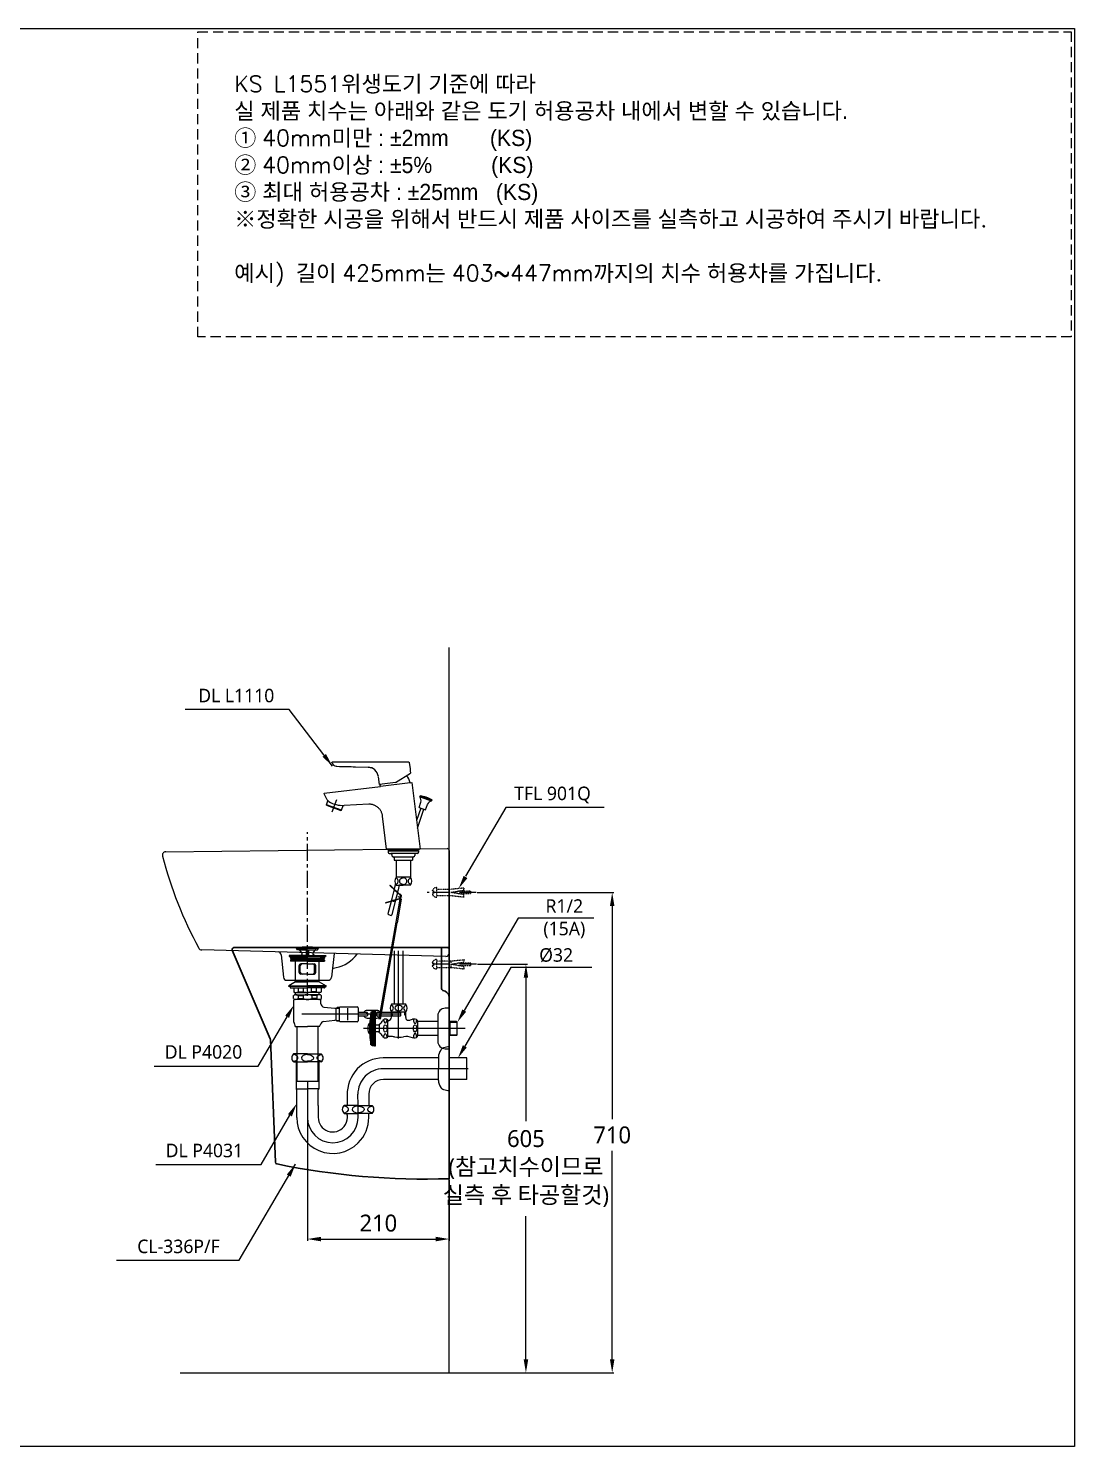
# Model space of a CAD drawing. Extents: x 3549 to 6649, y -51 to 2049.
# Drawn here: x 5099 to 6649, y -51 to 2049 of the extents above; entities that cross this region are included whole.
import ezdxf

# ---------------------------------------------------------------- set-up
doc = ezdxf.new("R2010")
doc.units = 0
doc.header["$LTSCALE"] = 20
doc.header["$MEASUREMENT"] = 0
for name, pattern in [('CENTER', [2, 1.25, -0.25, 0.25, -0.25]), ('HIDDEN', [0.375, 0.25, -0.125]), ('HIDDEN2', [0.1875, 0.125, -0.0625])]:
    doc.linetypes.add(name, pattern=pattern)
doc.layers.get('0').update_dxf_attribs({"linetype": 'CONTINUOUS'})
doc.layers.get('DEFPOINTS').update_dxf_attribs({"linetype": 'CONTINUOUS'})
for name, color, linetype in [('1', 7, 'CONTINUOUS'), ('2', 2, 'HIDDEN'), ('3', 3, 'CONTINUOUS'), ('4', 4, 'CONTINUOUS'), ('5', 5, 'CONTINUOUS'), ('6', 6, 'CONTINUOUS'), ('CL', 2, 'CENTER'), ('DEF_LAYER_ASSEM_MEMBER', 7, 'CONTINUOUS'), ('DWG', 7, 'CONTINUOUS'), ('HD', 2, 'HIDDEN')]:
    doc.layers.add(name, color=color, linetype=linetype)
doc.layers.add('c', color=4, linetype='CONTINUOUS', lineweight=30)
doc.styles.add('ROMANS', font='romans.shx')
doc.styles.get("Standard").update_dxf_attribs({"font": ''})
doc.styles.get('Standard').set_extended_font_data('NanumGothic')
doc.dimstyles.get("Standard").update_dxf_attribs({"dimtxt": 20, "dimasz": 20, "dimexe": 2.5, "dimexo": 1.5, "dimgap": 10, "dimtad": 1, "dimdec": 0, "dimzin": 0, "dimdsep": 46, "dimtxsty": 'Standard', "dimcen": 0, "dimclrd": 3, "dimclre": 3, "dimclrt": 2, "dimadec": 0, "dimazin": 0, "dimtfac": 1, "dimtdec": 0, "dimtmove": 0, "dimatfit": 3, "dimfxl": 1, "dimtolj": 1, "dimtzin": 0, "dimarcsym": 0})
doc.dimstyles.new('Standard$0', dxfattribs={"dimtxt": 0.18, "dimasz": 0.18, "dimexe": 0.18, "dimexo": 0.0625, "dimgap": 0.09, "dimtad": 0, "dimtih": 1, "dimtoh": 1, "dimdec": 4, "dimzin": 0, "dimdsep": 46, "dimtxsty": 'Standard', "dimcen": 0.09, "dimadec": 0, "dimazin": 0, "dimtfac": 1, "dimtdec": 4, "dimtofl": 0, "dimtmove": 0, "dimatfit": 3, "dimfxl": 1, "dimtolj": 1, "dimtzin": 0, "dimarcsym": 0})

# ---------------------------------------------------------------- blocks, each defined once
blk = doc.blocks.new('*D18')
at = {"color": 3, "lineweight": -2, "transparency": 16777216}
for p, q in [((5764.4, 663.2), (5838.8, 663.2)), ((5836.3, 643.2), (5836.3, 431.1)), ((5836.3, 78.2), (5836.3, 290.2)), ((5724.2, 58.2), (5838.8, 58.2))]:
    blk.add_line(p, q, dxfattribs=at)
at = {"color": 3, "transparency": 16777216}
for points in [[(5833, 643.2), (5839.7, 643.2), (5836.3, 663.2)], [(5833, 78.2), (5839.7, 78.2), (5836.3, 58.2)]]:
    blk.add_solid(points, dxfattribs=at)
at = {"layer": 'DEFPOINTS', "color": 0, "transparency": 16777216}
for p in [(5762.9, 663.2), (5722.7, 58.2), (5836.3, 58.2)]:
    blk.add_point(p, dxfattribs=at)
at = {"color": 2, "transparency": 16777216, "insert": (5836.3, 360.7), "char_height": 25, "attachment_point": 5}
blk.add_mtext('\\A1;605\\P(참고치수이므로\\P실측 후 타공할것)', dxfattribs=at)
blk = doc.blocks.new('*D19')
at = {"color": 3, "lineweight": -2, "transparency": 16777216}
for p, q in [((5512.7, 488.7), (5512.7, 253.9)), ((5722.7, 343.7), (5722.7, 253.9)), ((5532.7, 256.4), (5702.7, 256.4))]:
    blk.add_line(p, q, dxfattribs=at)
at = {"color": 3, "transparency": 16777216}
for points in [[(5532.7, 259.7), (5532.7, 253), (5512.7, 256.4)], [(5702.7, 259.7), (5702.7, 253), (5722.7, 256.4)]]:
    blk.add_solid(points, dxfattribs=at)
at = {"layer": 'DEFPOINTS', "color": 0, "transparency": 16777216}
for p in [(5512.7, 490.2), (5722.7, 345.2), (5722.7, 256.4)]:
    blk.add_point(p, dxfattribs=at)
at = {"color": 2, "transparency": 16777216, "insert": (5617.7, 279.9), "char_height": 25, "attachment_point": 5}
blk.add_mtext('\\A1;210', dxfattribs=at)
blk = doc.blocks.new('*D29')
at = {"color": 3, "lineweight": -2, "transparency": 16777216}
for p, q in [((5764.3, 769.6), (5966.6, 769.6)), ((5964.1, 749.6), (5964.1, 433.9)), ((5964.1, 78.2), (5964.1, 386.9)), ((5725.7, 58.2), (5966.6, 58.2))]:
    blk.add_line(p, q, dxfattribs=at)
at = {"color": 3, "transparency": 16777216}
for points in [[(5960.8, 749.6), (5967.4, 749.6), (5964.1, 769.6)], [(5960.8, 78.2), (5967.4, 78.2), (5964.1, 58.2)]]:
    blk.add_solid(points, dxfattribs=at)
at = {"layer": 'DEFPOINTS', "color": 0, "transparency": 16777216}
for p in [(5762.8, 769.6), (5724.2, 58.2), (5964.1, 58.2)]:
    blk.add_point(p, dxfattribs=at)
at = {"color": 2, "transparency": 16777216, "insert": (5964.1, 410.4), "char_height": 25, "attachment_point": 5}
blk.add_mtext('\\A1;710', dxfattribs=at)

msp = doc.modelspace()

# ---------------------------------------------------------------- linework, layer by layer
at = {"color": 1}
msp.add_line((5722.7, 58.2), (5722.7, 1132.4), dxfattribs=at)
for p, q in [((5678, 895.2), (5680.8, 903.2)), ((5679.7, 912.6), (5679.2, 911.2)), ((5679.2, 911.2), (5696.4, 905.3)), ((5679.7, 912.6), (5696.9, 906.7)), ((5696.9, 906.7), (5696.4, 905.3)), ((5680.4, 894.4), (5674.1, 876.2)), ((5675.5, 864.9), (5685.1, 892.8)), ((5678, 895.2), (5687.5, 891.9)), ((5687.5, 891.9), (5690.3, 900)), ((5302.6, 829.7), (5719.6, 834.6)), ((5717.5, 674.8), (5356, 684.5))]:
    msp.add_line(p, q)
at = {"ltscale": 0.5}
for p, q in [((5562.9, 891.4), (5540.8, 899.4)), ((5631.6, 833.8), (5631.6, 832.3)), ((5631.6, 833.8), (5677.7, 833.8)), ((5677.7, 833.8), (5677.7, 832.3))]:
    msp.add_line(p, q, dxfattribs=at)
at = {"linetype": 'HIDDEN2'}
msp.add_line((5725.1, 667.7), (5725.1, 658.7), dxfattribs=at)
at = {"linetype": 'HIDDEN2', "ltscale": 0.05}
for points in [[(5704.1, 762.5), (5704.1, 776.7, 0.316317), (5697.5, 772), (5699.3, 772), (5699.3, 767.2), (5697.5, 767.2, 0.316317)], [(5704.2, 656.1), (5704.2, 670.3, 0.316317), (5697.6, 665.6), (5699.3, 665.6), (5699.3, 660.8), (5697.6, 660.8, 0.316317)]]:
    msp.add_lwpolyline(points, format="xyb", close=True, dxfattribs=at)
for points in [[(5704.1, 765.1), (5719.9, 765.1), (5725, 765.1), (5744.6, 762.9), (5744.3, 766.4), (5725, 769.6), (5744.3, 773), (5745, 776.1), (5725, 774.1), (5719.9, 774.1), (5704.1, 774.1)], [(5736.1, 767.8), (5754.6, 767.8), (5754.6, 771.4), (5735.2, 771.4)], [(5704.2, 658.7), (5720, 658.7), (5725.1, 658.7), (5744.7, 656.5), (5744.4, 660), (5725.1, 663.2), (5744.4, 666.6), (5745.1, 669.7), (5725.1, 667.7), (5720, 667.7), (5704.2, 667.7)], [(5736.2, 661.4), (5754.7, 661.4), (5754.7, 665), (5735.3, 665)]]:
    msp.add_lwpolyline(points, dxfattribs=at)
at = {"color": 7}
msp.add_arc((5565.2, 940.5), 42.1, 240.0249, 272.5293, dxfattribs=at)
for centre, radius, start, end in [((5670.1, 905.2), 10.9, 349.5117, 33.2045), ((5675, 871), 41.9, 58.4578, 83.5422), ((5699.9, 894.9), 10.9, 108.7955, 152.4883), ((5302.7, 824.7), 5, 90.676, 194.0654), ((5719.7, 831.6), 3, 0, 90.676), ((5356.1, 689.5), 5, 207.6989, 268.4394), ((5468.9, 676.6), 5, 6.6755, 88.4394), ((5717.7, 679.8), 5, 268.4394, 0), ((5482.1, 644.6), 5, 186.6755, 270), ((5543.2, 644.6), 5, 270, 353.3245)]:
    msp.add_arc(centre, radius, start, end)
at = {"layer": '1', "color": 7, "linetype": 'Continuous'}
for p, q in [((5584, 955.6), (5602.6, 955.1)), ((5601, 962.6), (5584.1, 962.6)), ((5610.5, 962.6), (5601, 962.6)), ((5622.3, 962.6), (5610.5, 962.6)), ((5663, 962.6), (5622.3, 962.6)), ((5643, 932.4), (5665.3, 946.3)), ((5663.5, 962.2), (5664.7, 952.6)), ((5664.9, 949.7), (5665.3, 946.3)), ((5619.2, 929.5), (5617.7, 941)), ((5643, 932.4), (5619.2, 929.5)), ((5664.6, 932), (5620.7, 926.6)), ((5659, 942.4), (5659.6, 942.4)), ((5677.7, 832.3), (5631.6, 832.3))]:
    msp.add_line(p, q, dxfattribs=at)
at = {"layer": '1', "color": 1, "linetype": 'CENTER'}
msp.add_line((5549.5, 888.9), (5556.2, 907.4), dxfattribs=at)
at = {"layer": '1', "color": 3}
for p, q in [((5806.6, 895.6), (5746.8, 793.5)), ((5952.1, 895.6), (5806.6, 895.6)), ((5825, 731.5), (5744.9, 594.7)), ((5937.1, 731.5), (5825, 731.5)), ((5814.1, 658.3), (5745.8, 541.8)), ((5933.9, 658.3), (5814.1, 658.3)), ((5439.8, 512.5), (5482.6, 585.5)), ((5285.5, 512.5), (5439.8, 512.5)), ((5443.9, 366.6), (5486.7, 439.7)), ((5288.1, 366.6), (5443.9, 366.6)), ((5411.5, 224.9), (5495.1, 367.5)), ((5230, 224.9), (5411.5, 224.9))]:
    msp.add_line(p, q, dxfattribs=at)
at = {"layer": '1', "color": 1, "linetype": 'CENTER', "lineweight": -3}
for p, q in [((5512.7, 616.6), (5512.7, 859)), ((5762.8, 769.6), (5690.2, 769.6)), ((5762.9, 663.2), (5694.9, 663.2))]:
    msp.add_line(p, q, dxfattribs=at)
at = {"layer": '1', "color": 7, "linetype": 'Continuous', "lineweight": -3}
msp.add_line((5722.7, 831.6), (5722.7, 679.8), dxfattribs=at)
at = {"layer": '1', "color": 7}
for p, q in [((5473.9, 677.2), (5477.2, 644)), ((5552.3, 679.3), (5548.2, 644)), ((5549.5, 657.2), (5555, 658.3)), ((5482.1, 639.6), (5543.2, 639.6))]:
    msp.add_line(p, q, dxfattribs=at)
at = {"layer": '1', "color": 1}
msp.add_line((5324.2, 58.2), (5724.2, 58.2), dxfattribs=at)
at = {"layer": '1', "color": 7, "linetype": 'Continuous', "extrusion": (0, 0, -1)}
for centre, radius, start, end in [((-5549.2, 962.1), 0.5, 347.8974, 90.0013), ((-5663, 962.1), 0.5, 90.0013, 170.5306), ((-5642.8, 927.9), 22.2, 356.704, 4.5825)]:
    msp.add_arc(centre, radius, start, end, dxfattribs=at)
at = {"layer": '1', "color": 7, "linetype": 'Continuous'}
for centre, radius, start, end in [((5555.6, 963.5), 7, 192.1026, 268.295), ((5601.9, 939.1), 16, 6.9772, 88.295), ((5659.2, 942.1), 0.5, 41.0047, 74.5923), ((5642.8, 927.9), 22.2, 10.7041, 41.0047)]:
    msp.add_arc(centre, radius, start, end, dxfattribs=at)
at = {"layer": '1', "color": 7}
for centre, radius, start, end in [((5877, 973.7), 598.3, 194.5461, 208.6121), ((5545.5, 707.4), 50, 281, 324.5892)]:
    msp.add_arc(centre, radius, start, end, dxfattribs=at)
at = {"layer": '1', "color": 7, "linetype": 'Continuous'}
for points, knots in [([(5556.6, 962.6), (5554.6, 962.6), (5552.7, 962.6), (5550, 962.6), (5549.2, 962.6), (5549.2, 962.6)], [0, 0, 0, 0, 0.500111, 0.500111, 1, 1, 1, 1]), ([(5555.3, 956.5), (5555.3, 956.5), (5555.3, 956.5), (5555.3, 956.5), (5555.4, 956.5), (5555.5, 956.5), (5555.5, 956.5), (5555.7, 956.5), (5555.8, 956.5), (5556, 956.5), (5556.1, 956.5), (5556.3, 956.4), (5556.4, 956.4), (5556.4, 956.4)], [0, 0, 0, 0, 0.024553, 0.024553, 0.223922, 0.223922, 0.423896, 0.423896, 0.63154, 0.63154, 0.850407, 0.850407, 1, 1, 1, 1]), ([(5556.4, 956.4), (5561.1, 956.3), (5565.8, 956.2), (5575, 955.9), (5579.5, 955.8), (5584, 955.6)], [0, 0, 0, 0, 0.507283, 0.507283, 1, 1, 1, 1]), ([(5584.1, 962.6), (5579.8, 962.6), (5575.5, 962.6), (5566.3, 962.6), (5561.4, 962.6), (5556.6, 962.6)], [0, 0, 0, 0, 0.471221, 0.471221, 1, 1, 1, 1]), ([(5664.7, 952.7), (5664.7, 952.7), (5664.7, 952.7), (5664.7, 952.6), (5664.7, 952.5), (5664.7, 952.2), (5664.7, 952), (5664.7, 951.6), (5664.7, 951.3), (5664.8, 950.7), (5664.8, 950.3), (5664.8, 950), (5664.8, 949.9), (5664.8, 949.8), (5664.9, 949.7)], [0, 0, 0, 0, 0.072189, 0.072189, 0.285147, 0.285147, 0.498679, 0.498679, 0.713706, 0.713706, 0.928842, 0.928842, 0.928842, 1, 1, 1, 1])]:
    msp.add_open_spline(points, degree=3, knots=knots, dxfattribs=at)
msp.add_open_spline([(5602.6, 955.1), (5604.5, 955), (5606.4, 954.6), (5608.2, 953.9)], degree=3, dxfattribs=at)
at = {"layer": '1', "color": 3}
for points in [[(5749.7, 790.8), (5744, 794.2), (5736.7, 775.3)], [(5479.7, 587.2), (5485.4, 583.9), (5492.7, 602.8)], [(5747.8, 593), (5742, 596.4), (5734.8, 577.4)], [(5748.7, 540.1), (5742.9, 543.5), (5735.7, 524.5)], [(5483.8, 441.3), (5489.6, 438), (5496.8, 456.9)], [(5482.1, 352), (5487.8, 348.6), (5495.1, 367.5)]]:
    msp.add_solid(points, dxfattribs=at)
at = {"layer": '3'}
for p, q in [((5485.7, 675.8), (5485.7, 675.2)), ((5485.7, 675.2), (5512.7, 675.2)), ((5485.7, 675.2), (5487.8, 673.7)), ((5495.4, 676.2), (5486.1, 676.2)), ((5487.4, 673.5), (5487.4, 672.2)), ((5493.7, 673.7), (5487.6, 673.7)), ((5493.7, 673.7), (5512.7, 673.7)), ((5512.7, 676.2), (5495.4, 676.2)), ((5497.7, 684.8), (5496.4, 687)), ((5496.6, 686.8), (5512.7, 686.8)), ((5512.7, 684.8), (5497.7, 684.8)), ((5500.2, 684.6), (5510.9, 683.9)), ((5504.4, 680), (5501.7, 683.8)), ((5502.3, 676.2), (5503.8, 677.1)), ((5512.7, 684.8), (5510.9, 683.9)), ((5510.9, 683.9), (5510.9, 676.2)), ((5512.2, 684.6), (5511.7, 678.2)), ((5511.7, 678.2), (5512.7, 678.2)), ((5511.9, 676.2), (5511.7, 678.2)), ((5528.8, 686.8), (5512.7, 686.8)), ((5512.7, 684.8), (5514.4, 683.9)), ((5512.7, 684.8), (5527.7, 684.8)), ((5513.6, 678.2), (5512.7, 678.2)), ((5512.7, 676.2), (5530, 676.2)), ((5539.7, 675.2), (5512.7, 675.2)), ((5531.7, 673.7), (5512.7, 673.7)), ((5513.2, 684.6), (5513.6, 678.2)), ((5513.4, 676.2), (5513.6, 678.2)), ((5525.2, 684.6), (5514.4, 683.9)), ((5514.4, 683.9), (5514.4, 676.2)), ((5520.9, 680), (5523.7, 683.8)), ((5523, 676.2), (5521.6, 677.1)), ((5527.7, 684.8), (5528.9, 687)), ((5530, 676.2), (5539.3, 676.2)), ((5531.7, 673.7), (5537.8, 673.7)), ((5539.7, 675.2), (5537.5, 673.7)), ((5538, 673.5), (5538, 672.2)), ((5539.7, 675.8), (5539.7, 675.2)), ((5487.4, 669.2), (5487.4, 667.9)), ((5512.7, 667.7), (5487.6, 667.7)), ((5512.7, 671.7), (5487.9, 671.7)), ((5512.7, 669.7), (5487.9, 669.7)), ((5495.2, 637.1), (5495.2, 667.7)), ((5500.3, 651.2), (5500.3, 661.2)), ((5502.1, 651.2), (5502.1, 661.2)), ((5512.7, 663.7), (5502.8, 663.7)), ((5512.7, 671.7), (5537.5, 671.7)), ((5512.7, 669.7), (5537.5, 669.7)), ((5512.7, 667.7), (5537.8, 667.7)), ((5512.7, 663.7), (5522.5, 663.7)), ((5523.3, 651.2), (5523.3, 661.2)), ((5525, 651.2), (5525, 661.2)), ((5530.2, 637.1), (5530.2, 667.7)), ((5538, 669.2), (5538, 667.9)), ((5495.2, 637.1), (5485.2, 631.1)), ((5485.2, 631.1), (5512.7, 631.1)), ((5485.2, 630.1), (5485.2, 631.1)), ((5495.2, 630.1), (5485.2, 630.1)), ((5487, 630.1), (5487, 628.8)), ((5495.9, 639.2), (5495.2, 640.4)), ((5495.2, 639.2), (5512.7, 639.2)), ((5495.2, 637.1), (5512.7, 637.1)), ((5530.2, 630.1), (5495.2, 630.1)), ((5495.9, 637.1), (5495.9, 639.2)), ((5512.7, 648.7), (5502.8, 648.7)), ((5512.7, 648.7), (5522.5, 648.7)), ((5530.2, 639.2), (5512.7, 639.2)), ((5530.2, 637.1), (5512.7, 637.1)), ((5540.2, 631.1), (5512.7, 631.1)), ((5529.5, 639.2), (5530.2, 640.4)), ((5529.5, 637.1), (5529.5, 639.2)), ((5530.2, 637.1), (5540.2, 631.1)), ((5530.2, 630.1), (5540.2, 630.1)), ((5538.4, 630.1), (5538.4, 628.8)), ((5540.2, 630.1), (5540.2, 631.1)), ((5487.5, 628.3), (5492.5, 628.3)), ((5491.9, 612.7), (5491.9, 616.8)), ((5492.5, 628.3), (5512.7, 628.3)), ((5492.5, 628.3), (5492.5, 622.2)), ((5493.5, 621.6), (5492.5, 622.2)), ((5492.7, 577.6), (5492.7, 610.2)), ((5493.5, 621.6), (5494.9, 621.6)), ((5512.7, 611.2), (5493.7, 611.2)), ((5494.9, 621.6), (5512.7, 621.6)), ((5495.2, 618.2), (5495.2, 621.6)), ((5495.3, 618.2), (5512.4, 618.2)), ((5498.7, 616.8), (5498.7, 612.7)), ((5498.7, 616.8), (5506.1, 616.8)), ((5498.7, 612.7), (5506.1, 612.7)), ((5499.3, 622.2), (5499.3, 628.3)), ((5499.3, 622.2), (5506.7, 622.2)), ((5506.1, 616.8), (5506.1, 612.7)), ((5506.7, 622.2), (5506.7, 628.3)), ((5532.9, 628.3), (5512.7, 628.3)), ((5530.5, 621.6), (5512.7, 621.6)), ((5530, 611.2), (5512.7, 611.2)), ((5530, 618.2), (5512.9, 618.2)), ((5518.7, 622.2), (5518.7, 628.3)), ((5526.1, 622.2), (5518.7, 622.2)), ((5526.6, 616.8), (5519.2, 616.8)), ((5519.2, 616.8), (5519.2, 612.7)), ((5526.6, 612.7), (5519.2, 612.7)), ((5526.1, 622.2), (5526.1, 628.3)), ((5526.6, 616.8), (5526.6, 612.7)), ((5529.5, 611.2), (5530, 611.2)), ((5530, 611.2), (5530.4, 611.2)), ((5530.2, 618.2), (5530.2, 621.6)), ((5531.7, 611.2), (5530.2, 611.2)), ((5531.9, 621.6), (5530.5, 621.6)), ((5531.9, 621.6), (5532.9, 622.2)), ((5532.7, 604.9), (5532.7, 610.2)), ((5537.9, 628.3), (5532.9, 628.3)), ((5532.9, 628.3), (5532.9, 622.2)), ((5533.4, 612.7), (5533.4, 616.8)), ((5572.7, 589.2), (5504.2, 589.2)), ((5537.1, 599.9), (5553.2, 598.2)), ((5555.2, 598.4), (5560.3, 598.4)), ((5555.3, 580), (5555.3, 598.5)), ((5556.7, 599.2), (5556.7, 598.4)), ((5560.3, 599.2), (5556.7, 599.2)), ((5560.3, 598.4), (5560.3, 599.4)), ((5560.3, 579), (5560.3, 598.4)), ((5561.1, 600.2), (5586.3, 600.2)), ((5572.7, 580.7), (5572.7, 598.1)), ((5651.1, 589.2), (5572.7, 589.2)), ((5595.1, 591.7), (5587.6, 591.7)), ((5587.8, 598.7), (5587.8, 593)), ((5587.8, 593), (5587.8, 579.7)), ((5601, 591.7), (5595.1, 591.7)), ((5612.1, 595), (5601, 595)), ((5615.3, 595), (5612.1, 595)), ((5650.6, 591.7), (5615.3, 591.7)), ((5651.1, 591.2), (5650.6, 591.7)), ((5651.1, 587.2), (5651.1, 591.2)), ((5494.7, 571.2), (5512.7, 571.2)), ((5496.8, 571.2), (5496.8, 490.2)), ((5530.7, 571.2), (5512.7, 571.2)), ((5528.5, 490.2), (5528.5, 571.2)), ((5536.5, 578.5), (5553.2, 580.3)), ((5555.3, 580), (5560.3, 580)), ((5556.7, 579.2), (5556.7, 580)), ((5560.3, 579.2), (5556.7, 579.2)), ((5586.3, 578.2), (5561.1, 578.2)), ((5588.4, 586.7), (5601, 586.7)), ((5601, 583.5), (5612.3, 583.5)), ((5612.3, 583.5), (5615.3, 583.5)), ((5615.3, 586.7), (5650.6, 586.7)), ((5650.6, 586.7), (5651.1, 587.2)), ((5496.8, 490.2), (5528.5, 490.2)), ((5528.5, 490.2), (5527.8, 490.2))]:
    msp.add_line(p, q, dxfattribs=at)
at = {"layer": '3', "linetype": 'HIDDEN', "ltscale": 3}
msp.add_lwpolyline([(5350.3, 2044), (6644.2, 2044), (6644.2, 1592.2), (5350.3, 1592.2)], close=True, dxfattribs=at)
at = {"layer": '3'}
for points in [[(5599.7, 591.7, -0.044238), (5599.9, 592, -0.189273), (5600.3, 592.2, -0.189273), (5600.8, 592, -0.101059), (5601.3, 591.3, -0.059302), (5601.5, 590.4, -0.045722), (5601.7, 589.2, -0.045722)], [(5601.7, 589.2, -0.045722), (5601.5, 588, -0.059302), (5601.3, 587.2, -0.101059), (5600.8, 586.5, -0.189273), (5600.3, 586.3, -0.189273), (5599.9, 586.5, -0.044238), (5599.7, 586.7, -0.059302)], [(5616.7, 591.7, 0.044238), (5616.4, 592, 0.189273), (5616, 592.2, 0.189273), (5615.6, 592, 0.101059), (5615.1, 591.3, 0.059302), (5614.8, 590.4, 0.045722), (5614.7, 589.2, 0.045722)], [(5614.7, 589.2, 0.045722), (5614.8, 588, 0.059302), (5615.1, 587.2, 0.101059), (5615.6, 586.5, 0.189273), (5616, 586.3, 0.189273), (5616.4, 586.5, 0.044238), (5616.7, 586.7, 0.059302)]]:
    msp.add_lwpolyline(points, format="xyb", dxfattribs=at)
for centre, radius, start, end in [((5486.1, 675.8), 0.4, 90, 180), ((5487.6, 673.5), 0.2, 90, 180), ((5487.9, 672.2), 0.5, 180, 270), ((5497.5, 686.8), 1.1, 97.3204, 169.4262), ((5512.7, 568.8), 120, 90, 97.3204), ((5500, 682.7), 2, 35.2023, 86.2618), ((5502.8, 678.8), 2, 300, 35.2023), ((5512.7, 568.8), 120, 82.6796, 90), ((5522.6, 678.8), 2, 144.7977, 240), ((5525.3, 682.7), 2, 93.7382, 144.7977), ((5527.8, 686.8), 1.1, 10.5738, 82.6796), ((5537.5, 672.2), 0.5, 270, 0), ((5537.8, 673.5), 0.2, 0, 90), ((5539.3, 675.8), 0.4, 0, 90), ((5487.9, 669.2), 0.5, 90, 180), ((5487.6, 667.9), 0.2, 180, 270), ((5491.2, 670.7), 1, 270, 90), ((5502.8, 661.2), 2.5, 90, 180), ((5502.8, 651.2), 2.5, 180, 270), ((5504.6, 661.2), 2.5, 90, 180), ((5504.6, 651.2), 2.5, 180, 270), ((5520.8, 661.2), 2.5, 0, 90), ((5520.8, 651.2), 2.5, 270, 0), ((5522.5, 661.2), 2.5, 0, 90), ((5522.5, 651.2), 2.5, 270, 0), ((5534.2, 670.7), 1, 90, 270), ((5537.5, 669.2), 0.5, 0, 90), ((5537.8, 667.9), 0.2, 270, 0), ((5487.5, 628.8), 0.5, 180, 270), ((5495.3, 613.5), 4.7, 43.9409, 136.0591), ((5495.3, 615.9), 4.7, 223.9409, 316.0591), ((5495.9, 631.8), 10.2, 250.5679, 289.4321), ((5493.7, 610.2), 1, 90, 180), ((5512.2, 604.6), 13.6, 89.0643, 116.6472), ((5512.2, 624.8), 13.6, 243.3528, 270.9357), ((5512.5, 651.1), 29.5, 258.5956, 270.3737), ((5512.9, 651.1), 29.5, 269.6263, 281.4044), ((5513.1, 604.6), 13.6, 63.3528, 90.9357), ((5513.1, 624.8), 13.6, 269.0643, 296.6472), ((5529.5, 631.8), 10.2, 250.5679, 289.4321), ((5530, 613.5), 4.7, 43.9409, 136.0591), ((5530, 615.9), 4.7, 223.9409, 316.0591), ((5531.7, 610.2), 1, 0, 90), ((5537.9, 628.8), 0.5, 270, 0), ((5537.7, 604.9), 5, 180, 263.8845), ((5553.6, 603.2), 5, 265.3322, 308.1927), ((5561.1, 599.4), 0.8, 90, 180), ((5586.3, 598.7), 1.5, 0, 90), ((5601, 590), 5, 90.0143, 159.527), ((5615.3, 590), 5, 20.5016, 90.0143), ((5505.7, 578.2), 13, 182.42, 212.3), ((5519.7, 578.2), 13, 327.7, 345.0405), ((5537.1, 573.5), 5, 96.1155, 165.0405), ((5553.6, 575.3), 5, 51.8073, 94.6678), ((5561.1, 579), 0.8, 180, 270), ((5586.3, 579.7), 1.5, 270, 0), ((5601, 588.5), 5, 200.5016, 270.0143), ((5615.3, 588.5), 5, 270.0143, 339.527)]:
    msp.add_arc(centre, radius, start, end, dxfattribs=at)
at = {"layer": '4'}
for p, q in [((5496.4, 530.6), (5492.1, 530.6)), ((5496.4, 530.6), (5492.1, 530.6)), ((5512.7, 530.6), (5496.4, 530.6)), ((5512.7, 530.6), (5496.4, 530.6)), ((5512.7, 530.6), (5528.9, 530.6)), ((5512.7, 530.6), (5528.9, 530.6)), ((5528.9, 530.6), (5533.2, 530.6)), ((5528.9, 530.6), (5533.2, 530.6)), ((5706.7, 526), (5706.7, 508.6)), ((5492.5, 518.6), (5492.1, 518.6)), ((5492.5, 518.6), (5512.7, 518.6)), ((5495.9, 518.6), (5495.9, 478.9)), ((5532.8, 518.6), (5512.7, 518.6)), ((5529.5, 518.6), (5529.5, 478.9)), ((5532.8, 518.6), (5533.2, 518.6)), ((5706.7, 524.5), (5624.9, 524.5)), ((5750.8, 508.6), (5624.9, 508.6)), ((5706.7, 491.2), (5706.7, 508.6)), ((5748.8, 524.5), (5722.7, 524.5)), ((5748.8, 492.8), (5748.8, 524.5)), ((5706.7, 492.8), (5625.4, 492.8)), ((5748.8, 492.8), (5722.7, 492.8)), ((5495.9, 478.9), (5512.7, 478.9)), ((5496.8, 436.6), (5496.8, 477.2)), ((5529.5, 478.9), (5512.7, 478.9)), ((5528.5, 454), (5528.5, 477.2)), ((5571.6, 469.3), (5571.6, 454.3)), ((5587.7, 455.3), (5587.4, 470.7)), ((5603.4, 470.8), (5603.4, 454.3)), ((5528.5, 454), (5528.5, 436.6)), ((5571.3, 454.3), (5567.1, 454.3)), ((5567.1, 442.3), (5587.6, 442.3)), ((5570.9, 442.3), (5570.9, 441.6)), ((5587.6, 454.3), (5571.3, 454.3)), ((5587.6, 454.3), (5587.7, 454.3)), ((5587.7, 436.6), (5587.7, 455.3)), ((5587.8, 454.3), (5587.7, 454.3)), ((5587.8, 454.3), (5604, 454.3)), ((5608.3, 442.3), (5587.8, 442.3)), ((5603.5, 436.6), (5603.5, 442.3)), ((5604, 454.3), (5608.3, 454.3)), ((5571.8, 436.6), (5571.8, 440.1))]:
    msp.add_line(p, q, dxfattribs=at)
for points in [[(5498.5, 524.6, 0.155217), (5497.9, 526.5, 0.106747), (5495.8, 528.4, 0.073043), (5493.1, 529.5, 0.028511), (5491.3, 529.8, 0.059523)], [(5504.4, 526.4, 0.32729), (5504.4, 522.9, 0.106373), (5506.4, 521.1, 0.071219), (5509.1, 520, 0.057537), (5512.7, 519.6, 0.057537)], [(5512.7, 529.6, 0.057537), (5509.1, 529.2, 0.071219), (5506.4, 528.2, 0.106373), (5504.4, 526.4, 0.159483)], [(5512.7, 529.6, 0.057537), (5509.1, 529.2, 0.071219), (5506.4, 528.2, 0.106373), (5504.4, 526.4, 0.159483)], [(5512.7, 529.6, -0.057537), (5516.2, 529.2, -0.071219), (5518.9, 528.2, -0.106373), (5521, 526.4, -0.159483)], [(5512.7, 529.6, -0.057537), (5516.2, 529.2, -0.071219), (5518.9, 528.2, -0.106373), (5521, 526.4, -0.159483)], [(5521, 526.4, -0.32729), (5521, 522.9, -0.106373), (5518.9, 521.1, -0.071219), (5516.2, 520, -0.057537), (5512.7, 519.6, -0.057537)], [(5526.9, 524.6, -0.155217), (5527.5, 526.5, -0.106747), (5529.5, 528.4, -0.073043), (5532.3, 529.5, -0.028511), (5534, 529.8, -0.059523)], [(5491.3, 519.5, 0.028511), (5493.1, 519.8, 0.073043), (5495.8, 520.9, 0.106747), (5497.9, 522.8, 0.155217), (5498.5, 524.6, 0.155217)], [(5534, 519.5, -0.028511), (5532.3, 519.8, -0.073043), (5529.5, 520.9, -0.106747), (5527.5, 522.8, -0.155217), (5526.9, 524.6, -0.155217)], [(5573.4, 448.3, 0.155217), (5572.8, 450.2, 0.106747), (5570.7, 452.1, 0.073043), (5568, 453.2, 0.028511), (5566.3, 453.5, 0.059523)], [(5566.3, 443.2, 0.028511), (5568, 443.5, 0.073043), (5570.7, 444.6, 0.106747), (5572.8, 446.5, 0.155217), (5573.4, 448.3, 0.155217)], [(5579.3, 450.1, 0.32729), (5579.3, 446.6, 0.106373), (5581.3, 444.8, 0.071219), (5584, 443.7, 0.057537), (5587.6, 443.3, 0.057537)], [(5587.7, 453.3, 0.05879), (5584, 452.9, 0.071219), (5581.3, 451.9, 0.106373), (5579.3, 450.1, 0.159483)], [(5587.7, 453.3, -0.05879), (5591.3, 452.9, -0.071219), (5594, 451.9, -0.106373), (5596, 450.1, -0.159483)], [(5596, 450.1, -0.32729), (5596, 446.6, -0.106373), (5594, 444.8, -0.071219), (5591.3, 443.7, -0.057537), (5587.8, 443.3, -0.057537)], [(5601.9, 448.3, -0.155217), (5602.5, 450.2, -0.106747), (5604.6, 452.1, -0.073043), (5607.4, 453.2, -0.028511), (5609.1, 453.5, -0.059523)], [(5609.1, 443.2, -0.028511), (5607.4, 443.5, -0.073043), (5604.6, 444.6, -0.106747), (5602.5, 446.5, -0.155217), (5601.9, 448.3, -0.155217)]]:
    msp.add_lwpolyline(points, format="xyb", dxfattribs=at)
for centre, radius, start, end in [((5497.4, 524.6), 8, 131.4096, 228.5904), ((5527.9, 524.6), 8, 311.4096, 48.5904), ((5726.7, 525.1), 20, 146.2077, 177.4359), ((5718, 530.2), 10, 111.1927, 142.8035), ((5724.2, 511.2), 30, 92.866, 109.0071), ((5624.9, 471.1), 53.4, 90, 181.9326), ((5624.9, 471.1), 37.5, 90, 180.654), ((5625.4, 470.8), 22, 90, 180), ((5726.7, 492.1), 20, 182.5641, 213.7923), ((5496.9, 478.9), 1, 180, 238.7026), ((5495.9, 477.2), 0.925, 0, 58.7026), ((5529.5, 477.2), 0.925, 121.2974, 180), ((5528.5, 478.9), 1, 301.2974, 0), ((5718, 487.1), 10, 217.1965, 248.8073), ((5724.2, 506.1), 30, 250.9929, 267.134), ((5572.3, 448.3), 8, 131.4096, 228.5904), ((5554.8, 431), 19.2, 28.0637, 33.4561), ((5603, 448.3), 8, 311.4096, 48.5904), ((5550.2, 436.6), 53.4, 180, 314.9403), ((5550.2, 436.6), 37.5, 180, 0), ((5550.2, 436.6), 21.6, 180, 320.796), ((5550.2, 436.6), 21.6, 320.796, 0), ((5550.2, 436.6), 53.4, 314.9403, 0)]:
    msp.add_arc(centre, radius, start, end, dxfattribs=at)
at = {"layer": '5', "color": 7, "linetype": 'Continuous'}
for p, q in [((5537.4, 916.4), (5620.7, 926.6)), ((5664.6, 932), (5667.3, 932.3)), ((5667.3, 932.3), (5679.4, 833.8)), ((5603.5, 900.1), (5567.1, 898.4)), ((5630, 833.8), (5624, 882.6)), ((5679.4, 833.8), (5630, 833.8))]:
    msp.add_line(p, q, dxfattribs=at)
at = {"layer": '5', "color": 212}
msp.add_lwpolyline([(3549.2, 2049), (6649.2, 2049), (6649.2, -51), (3549.2, -51)], close=True, dxfattribs=at)
at = {"layer": '5', "color": 7, "linetype": 'Continuous'}
msp.add_open_spline([(5544.2, 904), (5543.8, 904.4), (5542.5, 905.8), (5540.7, 908.7), (5538.8, 912.5), (5537.8, 915.1), (5537.4, 916.4)], degree=3, knots=[0, 0, 0, 0, 0.1116968, 0.4077034, 0.7038204, 0.9897038, 0.9897038, 0.9897038, 0.9897038], dxfattribs=at)
msp.add_open_spline([(5624, 882.6), (5623.9, 883.2), (5623.7, 884.4), (5623.2, 886.2), (5622.6, 888), (5621.8, 889.7), (5620.9, 891.3), (5619.8, 892.8), (5618.5, 894.1), (5617.2, 895.4), (5615.7, 896.6), (5614.2, 897.6), (5612.5, 898.4), (5610.8, 899.1), (5609, 899.6), (5607.2, 900), (5605.3, 900.2), (5604.1, 900.2), (5603.5, 900.1)], degree=3, dxfattribs=at)
at = {"layer": '6'}
for p, q in [((5641.3, 683.2), (5641.3, 604.2)), ((5647.7, 553.5), (5647.7, 683.2)), ((5654, 683.2), (5654, 604.2)), ((5606.8, 592.2), (5606.8, 568.2)), ((5607.4, 592.7), (5608.2, 592.7)), ((5608.2, 592.7), (5608.7, 593.2)), ((5608.2, 592.7), (5608.2, 568.2)), ((5608.7, 593.2), (5608.7, 568.2)), ((5608.7, 593.2), (5611.9, 593.2)), ((5608.7, 592.8), (5612.2, 592.8)), ((5608.7, 591.8), (5612.2, 591.8)), ((5608.7, 590.8), (5612.2, 590.8)), ((5608.7, 589.8), (5612.2, 589.8)), ((5608.7, 588.8), (5612.2, 588.8)), ((5612.2, 593.7), (5613.7, 593.7)), ((5612.2, 593.5), (5612.2, 593.7)), ((5612.2, 593.5), (5612.2, 568.2)), ((5613.7, 592.7), (5613.7, 593.7)), ((5613.7, 568.2), (5613.7, 592.7)), ((5654, 604.2), (5637.2, 604.2)), ((5637.2, 584.7), (5637.2, 592.2)), ((5658.2, 592.2), (5637.2, 592.2)), ((5638.4, 588.2), (5637.2, 588.2)), ((5638.4, 588.2), (5637.2, 586)), ((5638.4, 588.2), (5638.4, 592.2)), ((5658.2, 604.2), (5654, 604.2)), ((5656.9, 588.2), (5656.9, 592.2)), ((5658.2, 588.2), (5656.9, 588.2)), ((5656.9, 588.2), (5658.2, 586)), ((5658.2, 584.3), (5658.2, 592.2)), ((5722.7, 598.2), (5716.7, 598.2)), ((5722.7, 538.2), (5722.7, 598.2)), ((5746.2, 568.2), (5595.8, 568.2)), ((5606.8, 544.2), (5606.8, 568.2)), ((5608.2, 543.7), (5608.2, 568.2)), ((5608.7, 587.8), (5612.2, 587.8)), ((5608.7, 586.8), (5612.2, 586.8)), ((5608.7, 585.8), (5612.2, 585.8)), ((5608.7, 584.8), (5612.2, 584.8)), ((5608.7, 583.8), (5612.2, 583.8)), ((5608.7, 582.8), (5612.2, 582.8)), ((5608.7, 581.8), (5612.2, 581.8)), ((5608.7, 580.8), (5612.2, 580.8)), ((5608.7, 579.8), (5612.2, 579.8)), ((5608.7, 578.8), (5612.2, 578.8)), ((5608.7, 577.8), (5612.2, 577.8)), ((5608.7, 576.8), (5612.2, 576.8)), ((5608.7, 575.8), (5612.2, 575.8)), ((5608.7, 574.8), (5612.2, 574.8)), ((5608.7, 573.8), (5612.2, 573.8)), ((5608.7, 572.8), (5612.2, 572.8)), ((5608.7, 571.8), (5612.2, 571.8)), ((5608.7, 570.8), (5612.2, 570.8)), ((5608.7, 569.8), (5612.2, 569.8)), ((5608.7, 568.8), (5612.2, 568.8)), ((5608.7, 543.2), (5608.7, 568.2)), ((5608.7, 567.6), (5612.2, 567.6)), ((5612.2, 542.9), (5612.2, 568.2)), ((5618.8, 572.9), (5613.7, 572.9)), ((5613.7, 542.7), (5613.7, 568.2)), ((5618.8, 573.9), (5618.8, 572.9)), ((5618.8, 572.9), (5618.8, 563.4)), ((5623.6, 579.5), (5623.1, 578.5)), ((5631.8, 580.2), (5631.8, 580.9)), ((5631.8, 556.2), (5631.8, 580.2)), ((5632.7, 580.2), (5631.8, 580.2)), ((5632.7, 579.4), (5631.8, 579.4)), ((5632.7, 579.4), (5634, 580.4)), ((5632.7, 579.4), (5632.7, 580.2)), ((5675.7, 577.4), (5675.7, 580.2)), ((5705.7, 578.4), (5675.7, 578.4)), ((5675.7, 577.4), (5675.7, 558.9)), ((5705.7, 587.2), (5705.7, 549.2)), ((5733.7, 578.4), (5722.7, 578.4)), ((5722.7, 577.8), (5722.7, 558.5)), ((5724.2, 577.4), (5723.2, 578.4)), ((5724.2, 557.9), (5724.2, 578.4)), ((5724.2, 577.4), (5734.7, 577.4)), ((5734.7, 577.4), (5733.7, 578.4)), ((5734.5, 558.9), (5734.5, 577.4)), ((5608.7, 566.6), (5612.2, 566.6)), ((5608.7, 565.6), (5612.2, 565.6)), ((5608.7, 564.6), (5612.2, 564.6)), ((5608.7, 563.6), (5612.2, 563.6)), ((5608.7, 562.6), (5612.2, 562.6)), ((5608.7, 561.6), (5612.2, 561.6)), ((5608.7, 560.6), (5612.2, 560.6)), ((5608.7, 559.6), (5612.2, 559.6)), ((5608.7, 558.6), (5612.2, 558.6)), ((5608.7, 557.6), (5612.2, 557.6)), ((5608.7, 556.6), (5612.2, 556.6)), ((5608.7, 555.6), (5612.2, 555.6)), ((5608.7, 554.6), (5612.2, 554.6)), ((5608.7, 553.6), (5612.2, 553.6)), ((5608.7, 552.6), (5612.2, 552.6)), ((5608.7, 551.6), (5612.2, 551.6)), ((5608.7, 550.6), (5612.2, 550.6)), ((5608.7, 549.6), (5612.2, 549.6)), ((5608.7, 548.6), (5612.2, 548.6)), ((5608.7, 547.6), (5612.2, 547.6)), ((5608.7, 546.6), (5612.2, 546.6)), ((5618.8, 563.4), (5613.7, 563.4)), ((5618.8, 562.4), (5618.8, 563.4)), ((5623.6, 556.8), (5623.1, 557.8)), ((5632.7, 556.9), (5631.8, 556.9)), ((5631.8, 555.4), (5631.8, 556.2)), ((5635.4, 556.2), (5631.8, 556.2)), ((5632.7, 556.2), (5632.7, 556.9)), ((5632.7, 556.9), (5634, 556.2)), ((5675.7, 556.2), (5675.7, 558.9)), ((5705.7, 557.9), (5675.7, 557.9)), ((5675.7, 557.9), (5675.7, 557.7)), ((5675.7, 556.2), (5675.7, 557.7)), ((5733.7, 557.9), (5722.7, 557.9)), ((5723.2, 557.9), (5724.2, 558.9)), ((5724.2, 558.9), (5734.7, 558.9)), ((5733.7, 557.9), (5734.7, 558.9)), ((5607.4, 543.7), (5608.2, 543.7)), ((5608.2, 543.7), (5608.7, 543.2)), ((5608.7, 545.6), (5612.2, 545.6)), ((5608.7, 544.6), (5612.2, 544.6)), ((5608.7, 543.6), (5612.2, 543.6)), ((5608.7, 543.2), (5611.9, 543.2)), ((5612.2, 542.7), (5612.2, 542.9)), ((5612.2, 542.7), (5613.7, 542.7)), ((5716.7, 538.2), (5722.7, 538.2))]:
    msp.add_line(p, q, dxfattribs=at)
for centre, radius, start, end in [((5749.7, 568.2), 145, 170.5066, 178.0569), ((5607.4, 592), 0.7, 90, 170.5066), ((5611.9, 593.5), 0.3, 270, 0), ((5645.2, 598.2), 10, 143.1301, 216.8699), ((5650.2, 598.2), 10, 323.1301, 36.8699), ((5716.7, 587.2), 11, 90, 180), ((5615.9, 568.1), 14, 141.7859, 179.7527), ((5615.9, 568.2), 14, 180.2473, 218.2141), ((5749.7, 568.2), 145, 178.0569, 189.4934), ((5611, 585.5), 14, 303.8098, 330), ((5628.3, 576.8), 5.36, 49.5694, 150), ((5632.7, 584.7), 4.5, 270, 0), ((5662.2, 584.3), 4, 180, 277.7117), ((5659.4, 604.9), 24.8, 277.7117, 290.9661), ((5670.8, 575.2), 7, 45.4871, 110.9661), ((5611, 550.8), 14, 30, 56.1902), ((5628.3, 559.5), 5.36, 210, 310.4306), ((5635.4, 518.2), 38, 80.6952, 90), ((5647.7, 593.2), 38, 260.6952, 280.7373), ((5659.4, 531.4), 24.8, 69.0339, 100.7373), ((5670.8, 561.2), 7, 249.0339, 314.5), ((5716.7, 549.2), 11, 180, 270), ((5607.4, 544.4), 0.7, 189.4934, 270), ((5611.9, 542.9), 0.3, 0, 90)]:
    msp.add_arc(centre, radius, start, end, dxfattribs=at)
for centre, major_axis, ratio, start_param, end_param in [((5634.9, 598.4), (-5.23, 0), 0.866391, 1.800504, 4.443058), ((5660.4, 598.4), (5.23, 0), 0.866391, 1.824119, 4.49897), ((5628, 581.8), (0, 5.4), 0.478204, 1.649187, 4.692658), ((5672.1, 580.7), (0, 5.22), 0.46009, 1.292018, 4.793095), ((5628, 554.8), (0, 5.4), 0.478204, 4.6817, 7.825213), ((5672.1, 555.8), (0, 5.22), 0.46009, 4.613779, 8.15122)]:
    msp.add_ellipse(centre, major_axis=major_axis, ratio=ratio, start_param=start_param, end_param=end_param, dxfattribs=at)
for centre, major_axis, ratio in [((5647.7, 598.4), (5.23, 0), 0.866391), ((5628, 568.2), (0, -5.4), 0.478204), ((5672.1, 568.2), (0, -5.22), 0.46009)]:
    msp.add_ellipse(centre, major_axis=major_axis, ratio=ratio, dxfattribs=at)
at = {"layer": 'c', "color": 7}
for p, q in [((5722.7, 664), (5722.7, 816.5)), ((5401.1, 684.1), (5457.4, 553)), ((5405.9, 688.1), (5403.8, 688.1)), ((5405.9, 688.1), (5406.9, 688.1)), ((5407, 688.1), (5406.9, 688.1)), ((5407, 688.1), (5719.8, 688.1)), ((5711.2, 688.1), (5711.2, 627.6)), ((5722.7, 685.2), (5722.7, 345.2)), ((5722.7, 661.1), (5722.7, 345.2)), ((5457.7, 551.9), (5465.1, 370))]:
    msp.add_line(p, q, dxfattribs=at)
for centre, radius, start, end in [((5403.8, 685.2), 2.91, 90, 201.8778), ((5719.8, 685.2), 2.91, 0, 90), ((5714.3, 627.6), 3.12, 180, 251.1532), ((5711.2, 613), 11.8, 12.9553, 79.6806), ((5454.8, 551.8), 2.91, 2.321, 23.2382), ((5468, 370.4), 2.91, 187.5119, 258.4491), ((5688.2, 1447.7), 1102.5, 258.4491, 271.7919)]:
    msp.add_arc(centre, radius, start, end, dxfattribs=at)
at = {"layer": 'CL'}
msp.add_line((5639.4, 758.7), (5640.3, 755.5), dxfattribs=at)
at = {"layer": 'DEF_LAYER_ASSEM_MEMBER', "color": 7, "linetype": 'Continuous'}
for p, q in [((5540.8, 899.4), (5543, 905.4)), ((5541.1, 898.8), (5540.8, 899.4)), ((5541.1, 898.8), (5562.2, 891.1)), ((5562.2, 891.1), (5562.9, 891.4)), ((5562.9, 891.4), (5565.4, 898.4))]:
    msp.add_line(p, q, dxfattribs=at)
at = {"layer": 'DWG'}
for p, q in [((5677.2, 830.5), (5632.2, 830.5)), ((5632.2, 830.5), (5632.2, 829)), ((5633.7, 827.5), (5636.2, 827.5)), ((5673.2, 827.5), (5636.2, 827.5)), ((5637.7, 826), (5637.7, 824.5)), ((5639.7, 822.5), (5669.7, 822.5)), ((5641.2, 821), (5641.2, 817.5)), ((5644.2, 832.3), (5644.2, 830.5)), ((5665.2, 832.3), (5665.2, 830.5)), ((5668.2, 821), (5668.2, 817.5)), ((5671.7, 826), (5671.7, 824.5)), ((5675.7, 827.5), (5673.2, 827.5)), ((5677.2, 830.5), (5677.2, 829)), ((5677.2, 830.5), (5677.2, 829)), ((5641.2, 817.5), (5668.2, 817.5)), ((5644.2, 817.5), (5644.2, 792.3)), ((5665.2, 817.5), (5665.2, 792.3)), ((5634.6, 780.1), (5635, 780.5)), ((5650.9, 764.4), (5634.6, 780.1)), ((5651.3, 764.8), (5635, 780.5)), ((5665.2, 792.3), (5644.2, 792.3)), ((5644.2, 780.3), (5654.7, 780.3)), ((5654.7, 780.3), (5648.7, 780.3)), ((5665.2, 780.3), (5654.7, 780.3)), ((5649.9, 760.5), (5628.1, 754.3)), ((5650.1, 759.9), (5628.3, 753.7)), ((5636.5, 756), (5631.9, 737.9)), ((5637, 758), (5636.6, 756.7)), ((5636.8, 756.7), (5636.9, 756.2)), ((5637, 758), (5639.2, 757.4)), ((5640.5, 772.3), (5637.1, 758.7)), ((5637.1, 758.7), (5640.6, 757.8)), ((5637.6, 758.6), (5637.4, 757.9)), ((5642.8, 756.6), (5637.8, 736.5)), ((5640.4, 757.2), (5642.8, 756.6)), ((5640.5, 772.3), (5643.5, 771.5)), ((5640.7, 773), (5642.5, 772.5)), ((5641.2, 772.8), (5641, 772.2)), ((5641.7, 757.5), (5642.9, 757.2)), ((5642.5, 757.4), (5642.3, 756.7)), ((5642.6, 758.4), (5642.7, 757.8)), ((5643.1, 757.9), (5642.9, 757.2)), ((5645.9, 769.2), (5643.3, 758.6)), ((5649.5, 759.6), (5643.5, 725.6)), ((5643.6, 772.2), (5646.5, 771.5)), ((5644.6, 771.2), (5646.3, 770.8)), ((5651.5, 759.6), (5645.4, 724.8)), ((5646, 771.6), (5645.8, 770.9)), ((5646.3, 770.8), (5646.1, 769.8)), ((5649.4, 767.5), (5649, 767.1)), ((5650, 764.6), (5649.1, 760.7)), ((5649.1, 760.7), (5650.2, 760.4)), ((5651.6, 765.4), (5649.4, 767.5)), ((5649.9, 760.5), (5650.1, 759.9)), ((5650, 764.6), (5651.2, 764.3)), ((5650.1, 759.9), (5650.2, 760.4)), ((5650.1, 759.9), (5651.5, 759.6)), ((5650.7, 759.8), (5651.9, 764.4)), ((5650.9, 764.4), (5651.3, 764.8)), ((5651.3, 764.8), (5651.2, 764.3)), ((5628.1, 754.3), (5628.3, 753.7)), ((5631.9, 737.9), (5632.7, 736.7)), ((5632.7, 736.7), (5636.6, 735.7)), ((5637.8, 736.5), (5636.6, 735.7)), ((5643.5, 725.6), (5618.3, 582)), ((5645.3, 724.8), (5620.4, 582.1)), ((5643.5, 725.6), (5643.8, 725.6)), ((5643.8, 725.6), (5643.7, 725.3)), ((5643.7, 725.3), (5645.3, 725.1)), ((5643.8, 725.3), (5645.4, 725.1)), ((5645.3, 725.1), (5645.3, 724.8)), ((5645.4, 725.1), (5645.3, 724.8)), ((5645.3, 724.8), (5645.3, 724.8)), ((5645.3, 724.8), (5645.4, 724.8))]:
    msp.add_line(p, q, dxfattribs=at)
at = {"layer": 'DWG', "color": 7}
for p, q in [((5643, 782.3), (5640.7, 773)), ((5648.7, 780.3), (5646.5, 771.5))]:
    msp.add_line(p, q, dxfattribs=at)
at = {"layer": 'DWG'}
for points in [[(5647.2, 786.3, 0.096683), (5646.8, 788.2, 0.097724), (5645.7, 789.8, 0.099233), (5644.1, 790.9, 0.038645), (5643.4, 791.2, 0.100326)], [(5643.4, 781.4, 0.038645), (5644.1, 781.7, 0.099233), (5645.7, 782.8, 0.097724), (5646.8, 784.4, 0.096683), (5647.2, 786.3, 0.096683)], [(5649.4, 786.3, -0.096683), (5649.7, 788.2, -0.097724), (5650.8, 789.8, -0.099233), (5652.4, 790.9, -0.121633), (5654.7, 791.3, -0.121633)], [(5654.7, 781.3, -0.121633), (5652.4, 781.7, -0.099233), (5650.8, 782.8, -0.097724), (5649.7, 784.4, -0.195203), (5649.7, 788.2, -0.002649)], [(5651.2, 790.2, -0.074942), (5652.4, 790.9, -0.121633), (5654.7, 791.3)], [(5660, 786.3, 0.096683), (5659.6, 788.2, 0.097724), (5658.5, 789.8, 0.099233), (5656.9, 790.9, 0.121633), (5654.7, 791.3, 0.121633)], [(5654.7, 781.3, 0.121633), (5656.9, 781.7, 0.099233), (5658.5, 782.8, 0.097724), (5659.6, 784.4, 0.096683), (5660, 786.3, 0.096683)], [(5662.2, 786.3, -0.096683), (5662.6, 788.2, -0.097724), (5663.6, 789.8, -0.099233), (5665.2, 790.9, -0.038645), (5665.9, 791.2, -0.100326)], [(5665.9, 781.4, -0.038645), (5665.2, 781.7, -0.099233), (5663.6, 782.8, -0.097724), (5662.6, 784.4, -0.096683), (5662.2, 786.3, -0.096683)]]:
    msp.add_lwpolyline(points, format="xyb", dxfattribs=at)
for centre, radius, start, end in [((5633.7, 829), 1.5, 180, 270), ((5636.2, 826), 1.5, 0, 90), ((5639.7, 824.5), 2, 180, 270), ((5639.7, 821), 1.5, 0, 90), ((5669.7, 821), 1.5, 90, 180), ((5669.7, 824.5), 2, 270, 0), ((5673.2, 826), 1.5, 90, 180), ((5675.7, 829), 1.5, 270, 0), ((5652.2, 786.3), 10, 143.1301, 216.8699), ((5657.2, 786.3), 10, 323.1301, 36.8699), ((5650.9, 764.7), 1, 346, 46.1011)]:
    msp.add_arc(centre, radius, start, end, dxfattribs=at)
at = {"layer": 'HD'}
for p, q in [((5641, 773.9), (5641.5, 774.3)), ((5645.4, 769.7), (5645.8, 770.1)), ((5646.6, 763.4), (5653.9, 761.6))]:
    msp.add_line(p, q, dxfattribs=at)

# ---------------------------------------------------------------- texts
at = {"layer": '1', "color": 2, "char_height": 20, "attachment_point": 5}
for s, insert in [('DL L1110', (5407.2, 1061)), ('TFL 901Q', (5875.7, 913.9)), ('R1/2\\P(15A)', (5893.2, 730.6)), ('%%c32', (5881.1, 676.6)), ('DL P4020', (5358.7, 533.3)), ('DL P4031', (5360, 387.4)), ('CL-336P/F', (5321.6, 245.4))]:
    msp.add_mtext(s, dxfattribs=dict(at, insert=insert))
at = {"layer": '2', "insert": (5404.2, 1822.8), "char_height": 24, "attachment_point": 4, "style": 'ROMANS'}
msp.add_mtext('KS L1551{\\fGulim|b0|i0|c129|p50;위생도기 기준에 따라 \\P실 제품 치수는 아래와 같은 도기 허용공차 내에서 변할 수 있습니다. }\\P{\\fGulim|b0|i0|c129|p50;① }40mm{\\fGulim|b0|i0|c129|p50;미만 : ±2mm       (KS)} \\P{\\fGulim|b0|i0|c129|p50;② }40mm{\\fGulim|b0|i0|c129|p50;이상 : ±5%          (KS)}\\P{\\fGulim|b0|i0|c129|p50;③ 최대 허용공차 : ±25mm   (KS)}\\P{\\fGulim|b0|i0|c0|p50;※\\fGulim|b0|i0|c129|p50;정확한 시공을 위해서 반드시 제품 사이즈를 실측하고 시공하여 주시기 바랍니다}.\\P\\P{\\fGulim|b0|i0|c129|p50;예시}) {\\fGulim|b0|i0|c129|p50;길이 }425mm{\\fGulim|b0|i0|c129|p50;는 }403~447mm{\\fGulim|b0|i0|c129|p50;까지의 치수 허용차를 가집니다}.', dxfattribs=at)

# ---------------------------------------------------------------- dimensions: what is measured, and where the dimension line sits
for base, p1, p2, angle, text, picture, middle in [((5964.1, 58.2), (5762.8, 769.6), (5724.2, 58.2), 270, '710', '*D29', (5964.1, 410.4)), ((5836.3, 58.2), (5762.9, 663.2), (5722.7, 58.2), 90, '<>\\P(참고치수이므로\\P실측 후 타공할것)', '*D18', (5836.3, 360.7))]:
    dim = msp.add_linear_dim(base=base, p1=p1, p2=p2, angle=angle, text=text, dimstyle='Standard$0', override={"dimtxt": 25, "dimasz": 20, "dimexe": 2.5, "dimexo": 1.5, "dimgap": 10, "dimtad": 1, "dimdec": 0, "dimcen": 0, "dimclrd": 3, "dimclre": 3, "dimclrt": 2, "dimtdec": 0, "dimtofl": 1, "dimfxl": 1.25})
    dim.commit()
    dim.dimension.update_dxf_attribs({"geometry": picture, "text_midpoint": middle, "dimtype": 160})
dim = msp.add_linear_dim(base=(5722.7, 256.4), p1=(5512.7, 490.2), p2=(5722.7, 345.2), dimstyle='Standard$0', override={"dimtxt": 25, "dimasz": 20, "dimexe": 2.5, "dimexo": 1.5, "dimgap": 10, "dimtad": 1, "dimdec": 0, "dimcen": 0, "dimclrd": 3, "dimclre": 3, "dimclrt": 2, "dimtdec": 0, "dimtofl": 1, "dimfxl": 1.25})
dim.commit()
dim.dimension.update_dxf_attribs({"geometry": '*D19', "text_midpoint": (5617.7, 279.9)})

# ---------------------------------------------------------------- leaders
msp.add_leader([(5549.7, 956.7), (5485.4, 1040.3), (5331.4, 1040.3)], dimstyle='Standard', override={"dimgap": 10, "dimtad": 0, "dimfxl": 1.25})

doc.saveas('drawing.dxf')
